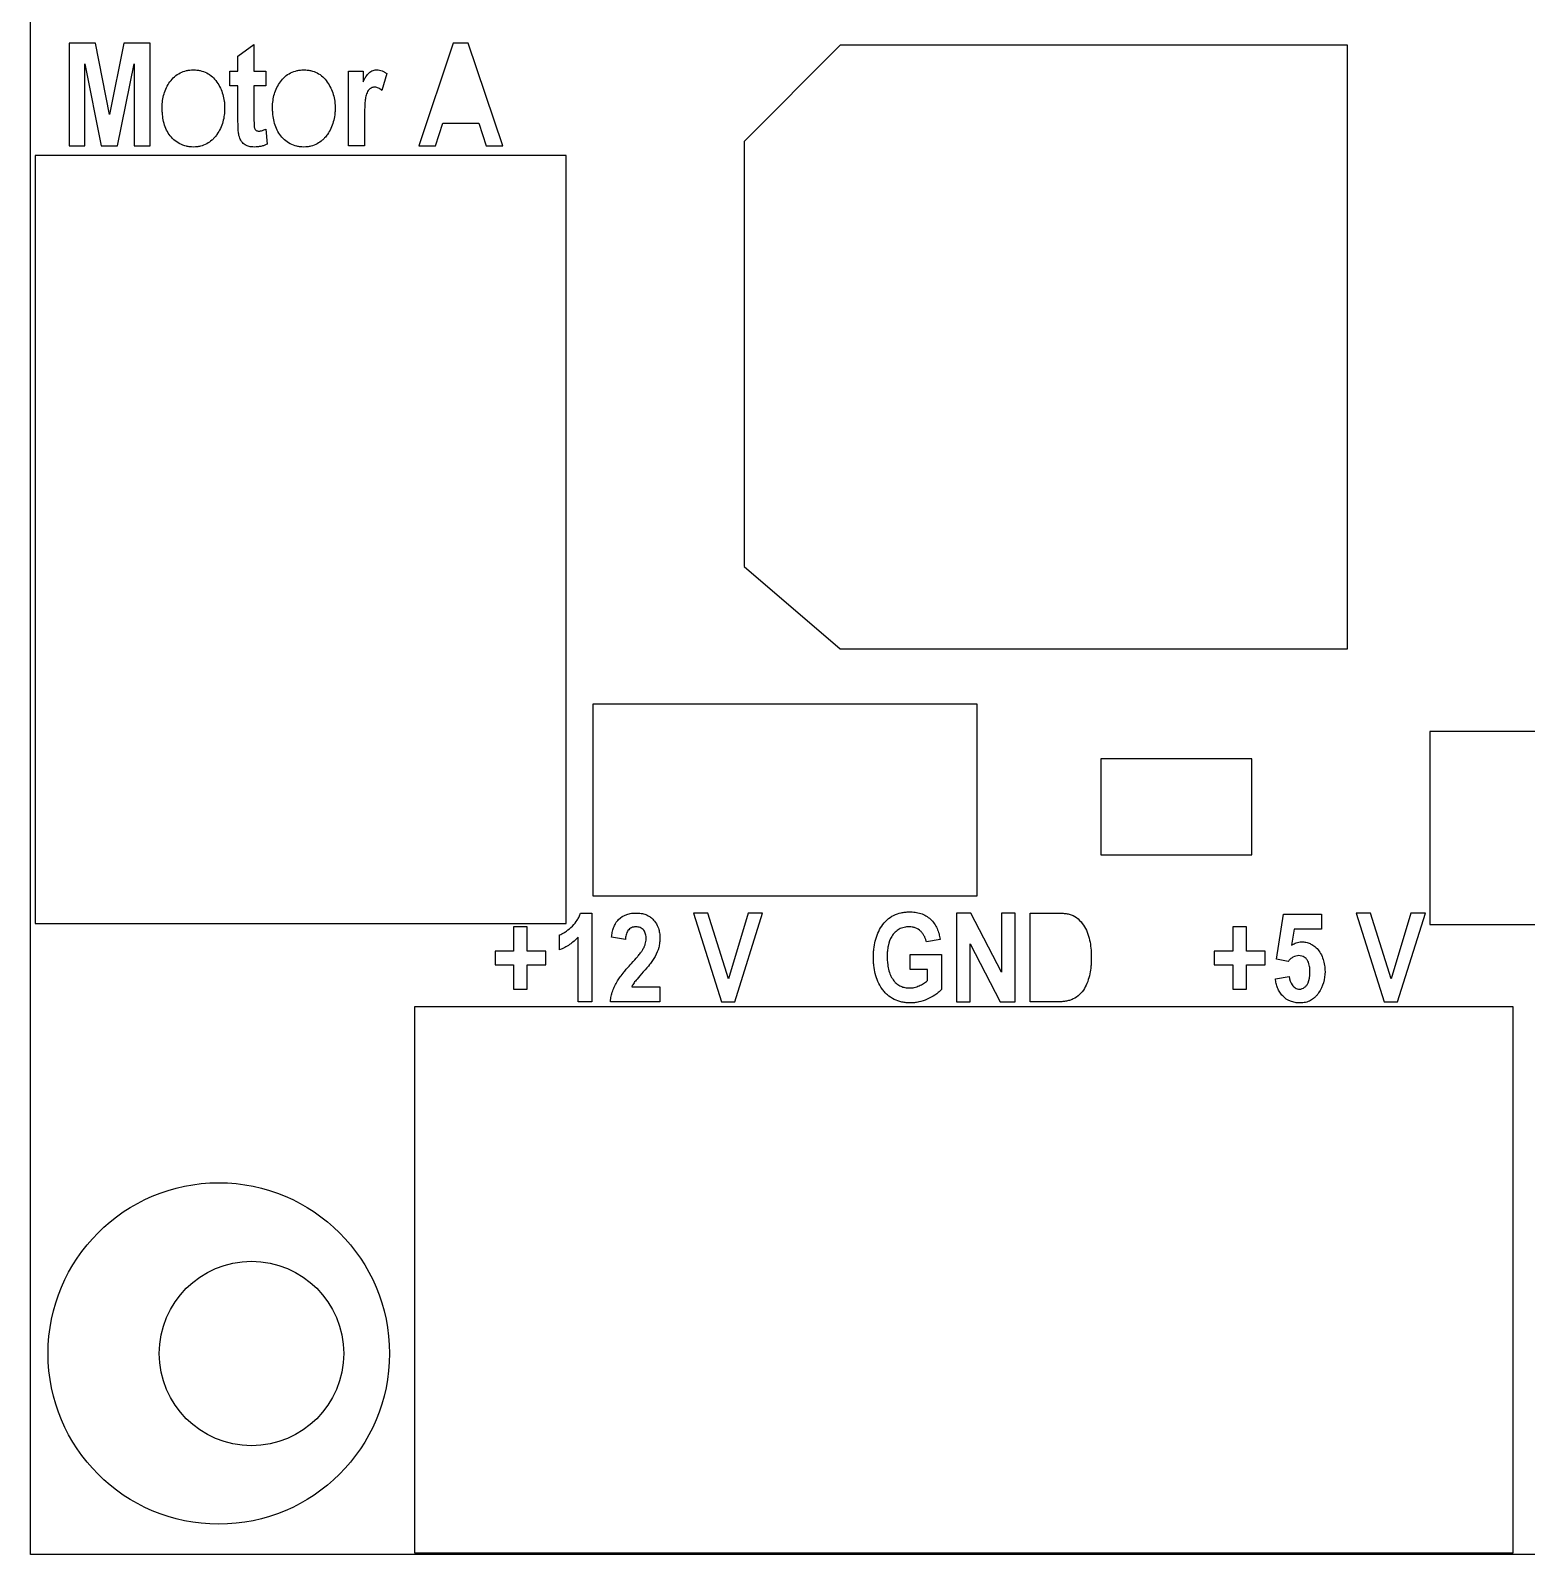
# Model space of a CAD drawing. Header units: millimetres. Extents: x -165 to 165, y -165 to 165.
# Drawn here: x -58.63 to -36.73, y -104.84 to -82.53 of the extents above; entities that cross this region are included whole.
import ezdxf

# ---------------------------------------------------------------- set-up
doc = ezdxf.new("R2010")
doc.units = ezdxf.units.MM
doc.layers.get('0').update_dxf_attribs({"linetype": 'CONTINUOUS'})

msp = doc.modelspace()

# ---------------------------------------------------------------- linework, layer by layer
for p, q in [((-55.594, -82.903), (-55.36, -82.732)), ((-55.36, -82.732), (-55.36, -83.122)), ((-55.594, -83.122), (-55.594, -82.903)), ((-55.711, -83.336), (-55.711, -83.122)), ((-55.711, -83.122), (-55.594, -83.122)), ((-55.36, -83.122), (-55.185, -83.122)), ((-55.185, -83.122), (-55.185, -83.336)), ((-53.977, -84.213), (-53.977, -83.122)), ((-53.977, -83.122), (-53.763, -83.122)), ((-53.763, -83.122), (-53.763, -83.277)), ((-53.412, -83.157), (-53.486, -83.403)), ((-55.594, -83.336), (-55.711, -83.336)), ((-55.594, -83.818), (-55.594, -83.336)), ((-55.185, -83.336), (-55.36, -83.336)), ((-55.36, -83.336), (-55.36, -83.787)), ((-53.743, -83.876), (-53.743, -84.213)), ((-55.186, -83.971), (-55.165, -84.189)), ((-53.743, -84.213), (-53.977, -84.213)), ((-50.578, -95.45), (-50.411, -95.45)), ((-50.411, -95.45), (-50.411, -96.75)), ((-43.994, -96.75), (-43.994, -95.45)), ((-43.994, -95.45), (-43.601, -95.45)), ((-40.386, -96.125), (-40.285, -95.467)), ((-40.285, -95.467), (-39.728, -95.467)), ((-39.728, -95.467), (-39.728, -95.686)), ((-40.131, -95.686), (-40.167, -95.921)), ((-39.728, -95.686), (-40.131, -95.686)), ((-50.884, -95.99), (-50.884, -95.77)), ((-50.614, -96.75), (-50.614, -95.804)), ((-49.922, -95.838), (-50.124, -95.804)), ((-45.311, -95.838), (-45.514, -95.872)), ((-45.75, -96.277), (-45.75, -96.057)), ((-45.75, -96.057), (-45.294, -96.057)), ((-45.294, -96.057), (-45.294, -96.568)), ((-40.218, -96.159), (-40.386, -96.125)), ((-45.497, -96.277), (-45.75, -96.277)), ((-45.497, -96.438), (-45.497, -96.277)), ((-40.403, -96.412), (-40.201, -96.378)), ((-49.829, -96.53), (-49.415, -96.53)), ((-49.415, -96.53), (-49.415, -96.75)), ((-50.411, -96.75), (-50.614, -96.75)), ((-49.415, -96.75), (-50.141, -96.75)), ((-43.589, -96.75), (-43.994, -96.75))]:
    msp.add_line(p, q)
for points in [[(-15.632, -104.844), (-58.632, -104.844), (-58.632, -61.844), (-15.632, -61.844)], [(-58.068, -84.213), (-57.834, -84.213), (-57.834, -83.013), (-57.595, -84.213), (-57.357, -84.213), (-57.113, -83.013), (-57.113, -84.213), (-56.88, -84.213), (-56.88, -82.713), (-57.263, -82.713), (-57.474, -83.756), (-57.681, -82.713), (-58.068, -82.713)], [(-51.717, -84.213), (-52.221, -82.713), (-52.441, -82.713), (-52.945, -84.213), (-52.7, -84.213), (-52.593, -83.882), (-52.068, -83.882), (-51.961, -84.213)], [(-39.346, -82.741), (-46.775, -82.741), (-48.182, -84.149), (-48.182, -90.373), (-46.775, -91.582), (-39.346, -91.582)], [(-58.565, -95.602), (-50.79, -95.602), (-50.79, -84.357), (-58.565, -84.357)], [(-50.396, -95.196), (-44.77, -95.196), (-44.77, -92.392), (-50.396, -92.392)], [(-38.141, -95.618), (-36.129, -95.618), (-36.129, -92.792), (-38.141, -92.792)], [(-42.958, -94.597), (-40.751, -94.597), (-40.751, -93.193), (-42.958, -93.193)], [(-48.514, -96.75), (-48.318, -96.75), (-47.912, -95.45), (-48.123, -95.45), (-48.41, -96.412), (-48.715, -95.45), (-48.925, -95.45)], [(-45.075, -96.75), (-44.872, -96.75), (-44.872, -95.902), (-44.433, -96.75), (-44.214, -96.75), (-44.214, -95.45), (-44.416, -95.45), (-44.416, -96.318), (-44.863, -95.45), (-45.075, -95.45)], [(-38.614, -96.75), (-38.208, -95.45), (-38.419, -95.45), (-38.707, -96.412), (-39.011, -95.45), (-39.221, -95.45), (-38.81, -96.75)], [(-51.559, -96.564), (-51.357, -96.564), (-51.357, -96.209), (-51.086, -96.209), (-51.086, -96.007), (-51.357, -96.007), (-51.357, -95.652), (-51.559, -95.652), (-51.559, -96.007), (-51.829, -96.007), (-51.829, -96.209), (-51.559, -96.209)], [(-40.825, -96.564), (-40.825, -96.209), (-40.555, -96.209), (-40.555, -96.007), (-40.825, -96.007), (-40.825, -95.652), (-41.028, -95.652), (-41.028, -96.007), (-41.298, -96.007), (-41.298, -96.209), (-41.028, -96.209), (-41.028, -96.564)], [(-36.924, -104.818), (-36.924, -96.821), (-53.007, -96.821), (-53.007, -104.818)]]:
    msp.add_lwpolyline(points, close=True)
for centre, radius in [((-55.875, -101.9), 2.5), ((-55.396, -101.9), 1.35)]:
    msp.add_circle(centre, radius)
for points, knots in [([(-56.704, -83.652), (-56.704, -83.63), (-56.703, -83.613), (-56.702, -83.602), (-56.701, -83.585), (-56.7, -83.568), (-56.698, -83.553), (-56.693, -83.52), (-56.686, -83.487), (-56.677, -83.455), (-56.668, -83.424), (-56.656, -83.393), (-56.641, -83.362), (-56.626, -83.331), (-56.609, -83.302), (-56.59, -83.276), (-56.569, -83.248), (-56.547, -83.224), (-56.523, -83.202), (-56.498, -83.181), (-56.47, -83.162), (-56.44, -83.147), (-56.41, -83.132), (-56.379, -83.121), (-56.346, -83.113), (-56.33, -83.109), (-56.314, -83.107), (-56.297, -83.105), (-56.286, -83.104), (-56.269, -83.103), (-56.247, -83.103)], [0, 0, 0, 0, 0.0625, 0.0625, 0.0625, 0.125, 0.125, 0.125, 0.25, 0.25, 0.25, 0.375, 0.375, 0.375, 0.5, 0.5, 0.5, 0.625, 0.625, 0.625, 0.75, 0.75, 0.75, 0.875, 0.875, 0.875, 0.9375, 0.9375, 0.9375, 1, 1, 1, 1]), ([(-56.247, -83.103), (-56.225, -83.103), (-56.208, -83.104), (-56.197, -83.105), (-56.18, -83.107), (-56.163, -83.109), (-56.147, -83.113), (-56.112, -83.12), (-56.081, -83.131), (-56.052, -83.146), (-56.022, -83.162), (-55.994, -83.181), (-55.969, -83.204), (-55.946, -83.225), (-55.924, -83.251), (-55.903, -83.281), (-55.884, -83.308), (-55.867, -83.337), (-55.852, -83.368), (-55.837, -83.4), (-55.825, -83.431), (-55.816, -83.462), (-55.807, -83.493), (-55.8, -83.526), (-55.795, -83.561), (-55.793, -83.578), (-55.791, -83.594), (-55.79, -83.611), (-55.79, -83.622), (-55.789, -83.639), (-55.789, -83.661)], [0, 0, 0, 0, 0.0625, 0.0625, 0.0625, 0.125, 0.125, 0.125, 0.25, 0.25, 0.25, 0.375, 0.375, 0.375, 0.5, 0.5, 0.5, 0.625, 0.625, 0.625, 0.75, 0.75, 0.75, 0.875, 0.875, 0.875, 0.9375, 0.9375, 0.9375, 1, 1, 1, 1]), ([(-55.087, -83.652), (-55.087, -83.63), (-55.086, -83.613), (-55.086, -83.602), (-55.085, -83.585), (-55.083, -83.568), (-55.081, -83.553), (-55.076, -83.52), (-55.069, -83.487), (-55.06, -83.455), (-55.051, -83.424), (-55.039, -83.393), (-55.024, -83.362), (-55.009, -83.331), (-54.992, -83.302), (-54.973, -83.276), (-54.952, -83.248), (-54.93, -83.224), (-54.906, -83.202), (-54.881, -83.181), (-54.854, -83.162), (-54.823, -83.147), (-54.793, -83.132), (-54.762, -83.121), (-54.729, -83.113), (-54.713, -83.109), (-54.697, -83.107), (-54.68, -83.105), (-54.669, -83.104), (-54.652, -83.103), (-54.63, -83.103)], [0, 0, 0, 0, 0.0625, 0.0625, 0.0625, 0.125, 0.125, 0.125, 0.25, 0.25, 0.25, 0.375, 0.375, 0.375, 0.5, 0.5, 0.5, 0.625, 0.625, 0.625, 0.75, 0.75, 0.75, 0.875, 0.875, 0.875, 0.9375, 0.9375, 0.9375, 1, 1, 1, 1]), ([(-54.63, -83.103), (-54.608, -83.103), (-54.591, -83.104), (-54.58, -83.105), (-54.563, -83.107), (-54.546, -83.109), (-54.53, -83.113), (-54.496, -83.12), (-54.464, -83.131), (-54.435, -83.146), (-54.405, -83.162), (-54.377, -83.181), (-54.352, -83.204), (-54.329, -83.225), (-54.307, -83.251), (-54.286, -83.281), (-54.267, -83.308), (-54.25, -83.337), (-54.235, -83.368), (-54.22, -83.4), (-54.208, -83.431), (-54.199, -83.462), (-54.19, -83.493), (-54.183, -83.526), (-54.178, -83.561), (-54.176, -83.578), (-54.174, -83.594), (-54.173, -83.611), (-54.173, -83.622), (-54.172, -83.639), (-54.172, -83.661)], [0, 0, 0, 0, 0.0625, 0.0625, 0.0625, 0.125, 0.125, 0.125, 0.25, 0.25, 0.25, 0.375, 0.375, 0.375, 0.5, 0.5, 0.5, 0.625, 0.625, 0.625, 0.75, 0.75, 0.75, 0.875, 0.875, 0.875, 0.9375, 0.9375, 0.9375, 1, 1, 1, 1]), ([(-53.763, -83.277), (-53.748, -83.248), (-53.736, -83.228), (-53.729, -83.215), (-53.724, -83.208), (-53.718, -83.198), (-53.709, -83.186), (-53.702, -83.175), (-53.695, -83.166), (-53.688, -83.158), (-53.679, -83.148), (-53.67, -83.14), (-53.662, -83.134), (-53.653, -83.127), (-53.643, -83.121), (-53.632, -83.116), (-53.621, -83.112), (-53.61, -83.108), (-53.598, -83.106), (-53.59, -83.104), (-53.579, -83.103), (-53.563, -83.103)], [0, 0, 0, 0, 0.25, 0.25, 0.25, 0.375, 0.375, 0.375, 0.5, 0.5, 0.5, 0.625, 0.625, 0.625, 0.75, 0.75, 0.75, 0.875, 0.875, 0.875, 1, 1, 1, 1]), ([(-53.563, -83.103), (-53.545, -83.103), (-53.532, -83.105), (-53.523, -83.106), (-53.51, -83.108), (-53.497, -83.112), (-53.483, -83.117), (-53.47, -83.122), (-53.458, -83.128), (-53.446, -83.135), (-53.438, -83.139), (-53.427, -83.147), (-53.412, -83.157)], [0, 0, 0, 0, 0.25, 0.25, 0.25, 0.5, 0.5, 0.5, 0.75, 0.75, 0.75, 1, 1, 1, 1]), ([(-53.593, -83.356), (-53.601, -83.356), (-53.607, -83.357), (-53.611, -83.357), (-53.617, -83.358), (-53.623, -83.359), (-53.629, -83.362), (-53.641, -83.366), (-53.651, -83.372), (-53.661, -83.379), (-53.679, -83.393), (-53.694, -83.413), (-53.704, -83.438), (-53.713, -83.459), (-53.72, -83.482), (-53.725, -83.509), (-53.728, -83.529), (-53.732, -83.553), (-53.734, -83.582), (-53.738, -83.619), (-53.74, -83.668), (-53.742, -83.729), (-53.742, -83.758), (-53.743, -83.807), (-53.743, -83.876)], [0, 0, 0, 0, 0.03125, 0.03125, 0.03125, 0.0625, 0.0625, 0.0625, 0.125, 0.125, 0.125, 0.25, 0.25, 0.25, 0.375, 0.375, 0.375, 0.5, 0.5, 0.5, 0.75, 0.75, 0.75, 1, 1, 1, 1]), ([(-53.486, -83.403), (-53.496, -83.395), (-53.504, -83.389), (-53.51, -83.385), (-53.518, -83.379), (-53.526, -83.375), (-53.535, -83.37), (-53.546, -83.365), (-53.555, -83.362), (-53.563, -83.36), (-53.57, -83.358), (-53.58, -83.357), (-53.593, -83.356)], [0, 0, 0, 0, 0.25, 0.25, 0.25, 0.5, 0.5, 0.5, 0.75, 0.75, 0.75, 1, 1, 1, 1]), ([(-56.246, -84.232), (-56.269, -84.232), (-56.286, -84.231), (-56.298, -84.23), (-56.315, -84.228), (-56.332, -84.225), (-56.349, -84.221), (-56.383, -84.213), (-56.416, -84.201), (-56.446, -84.185), (-56.477, -84.169), (-56.505, -84.149), (-56.531, -84.125), (-56.558, -84.101), (-56.581, -84.075), (-56.6, -84.048), (-56.638, -83.995), (-56.665, -83.932), (-56.683, -83.859), (-56.69, -83.827), (-56.696, -83.793), (-56.699, -83.756), (-56.701, -83.739), (-56.702, -83.722), (-56.703, -83.704), (-56.703, -83.693), (-56.704, -83.675), (-56.704, -83.652)], [0, 0, 0, 0, 0.0625, 0.0625, 0.0625, 0.125, 0.125, 0.125, 0.25, 0.25, 0.25, 0.375, 0.375, 0.375, 0.5, 0.5, 0.5, 0.75, 0.75, 0.75, 0.875, 0.875, 0.875, 0.9375, 0.9375, 0.9375, 1, 1, 1, 1]), ([(-55.789, -83.661), (-55.789, -83.684), (-55.789, -83.701), (-55.79, -83.712), (-55.791, -83.729), (-55.793, -83.745), (-55.795, -83.763), (-55.799, -83.797), (-55.806, -83.83), (-55.815, -83.863), (-55.835, -83.931), (-55.863, -83.993), (-55.901, -84.047), (-55.913, -84.064), (-55.926, -84.082), (-55.942, -84.099), (-55.953, -84.111), (-55.965, -84.122), (-55.978, -84.134), (-56, -84.153), (-56.024, -84.169), (-56.05, -84.183), (-56.08, -84.199), (-56.112, -84.212), (-56.145, -84.22), (-56.162, -84.224), (-56.178, -84.228), (-56.195, -84.229), (-56.206, -84.23), (-56.223, -84.232), (-56.246, -84.232)], [0, 0, 0, 0, 0.0625, 0.0625, 0.0625, 0.125, 0.125, 0.125, 0.25, 0.25, 0.25, 0.5, 0.5, 0.5, 0.581633, 0.581633, 0.581633, 0.642857, 0.642857, 0.642857, 0.75, 0.75, 0.75, 0.875, 0.875, 0.875, 0.9375, 0.9375, 0.9375, 1, 1, 1, 1]), ([(-54.629, -84.232), (-54.652, -84.232), (-54.669, -84.231), (-54.681, -84.23), (-54.698, -84.228), (-54.715, -84.225), (-54.732, -84.221), (-54.766, -84.213), (-54.799, -84.201), (-54.829, -84.185), (-54.86, -84.169), (-54.888, -84.149), (-54.914, -84.125), (-54.941, -84.101), (-54.964, -84.075), (-54.983, -84.048), (-55.021, -83.995), (-55.048, -83.932), (-55.066, -83.859), (-55.073, -83.827), (-55.079, -83.793), (-55.082, -83.756), (-55.084, -83.739), (-55.085, -83.722), (-55.086, -83.704), (-55.087, -83.693), (-55.087, -83.675), (-55.087, -83.652)], [0, 0, 0, 0, 0.0625, 0.0625, 0.0625, 0.125, 0.125, 0.125, 0.25, 0.25, 0.25, 0.375, 0.375, 0.375, 0.5, 0.5, 0.5, 0.75, 0.75, 0.75, 0.875, 0.875, 0.875, 0.9375, 0.9375, 0.9375, 1, 1, 1, 1]), ([(-54.172, -83.661), (-54.172, -83.684), (-54.173, -83.701), (-54.173, -83.712), (-54.174, -83.729), (-54.176, -83.745), (-54.178, -83.763), (-54.182, -83.797), (-54.189, -83.83), (-54.198, -83.863), (-54.218, -83.931), (-54.246, -83.993), (-54.284, -84.047), (-54.296, -84.064), (-54.31, -84.082), (-54.325, -84.099), (-54.336, -84.111), (-54.348, -84.122), (-54.361, -84.134), (-54.383, -84.153), (-54.407, -84.169), (-54.433, -84.183), (-54.463, -84.199), (-54.495, -84.212), (-54.528, -84.22), (-54.545, -84.224), (-54.561, -84.228), (-54.578, -84.229), (-54.589, -84.23), (-54.606, -84.232), (-54.629, -84.232)], [0, 0, 0, 0, 0.0625, 0.0625, 0.0625, 0.125, 0.125, 0.125, 0.25, 0.25, 0.25, 0.5, 0.5, 0.5, 0.581633, 0.581633, 0.581633, 0.642857, 0.642857, 0.642857, 0.75, 0.75, 0.75, 0.875, 0.875, 0.875, 0.9375, 0.9375, 0.9375, 1, 1, 1, 1]), ([(-55.579, -84.063), (-55.582, -84.049), (-55.584, -84.038), (-55.585, -84.028), (-55.586, -84.019), (-55.588, -84.008), (-55.589, -83.993), (-55.59, -83.978), (-55.591, -83.961), (-55.592, -83.941), (-55.593, -83.916), (-55.593, -83.892), (-55.594, -83.87), (-55.594, -83.859), (-55.594, -83.842), (-55.594, -83.818)], [0, 0, 0, 0, 0.142857, 0.142857, 0.142857, 0.285714, 0.285714, 0.285714, 0.5, 0.5, 0.5, 0.785714, 0.785714, 0.785714, 1, 1, 1, 1]), ([(-55.36, -83.787), (-55.36, -83.811), (-55.36, -83.839), (-55.359, -83.872), (-55.358, -83.899), (-55.358, -83.918), (-55.356, -83.929), (-55.356, -83.935), (-55.355, -83.94), (-55.355, -83.943), (-55.355, -83.947), (-55.354, -83.951), (-55.352, -83.957)], [0, 0, 0, 0, 0.5, 0.5, 0.5, 0.833333, 0.833333, 0.833333, 0.916667, 0.916667, 0.916667, 1, 1, 1, 1]), ([(-55.356, -84.232), (-55.373, -84.232), (-55.386, -84.231), (-55.394, -84.23), (-55.407, -84.229), (-55.419, -84.227), (-55.432, -84.223), (-55.45, -84.219), (-55.466, -84.213), (-55.48, -84.205), (-55.487, -84.201), (-55.494, -84.197), (-55.501, -84.191), (-55.521, -84.176), (-55.538, -84.157), (-55.552, -84.134), (-55.558, -84.123), (-55.564, -84.111), (-55.568, -84.1), (-55.571, -84.092), (-55.575, -84.079), (-55.579, -84.063)], [0, 0, 0, 0, 0.125, 0.125, 0.125, 0.25, 0.25, 0.25, 0.416667, 0.416667, 0.416667, 0.5, 0.5, 0.5, 0.75, 0.75, 0.75, 0.875, 0.875, 0.875, 1, 1, 1, 1]), ([(-55.352, -83.957), (-55.348, -83.965), (-55.345, -83.971), (-55.343, -83.975), (-55.339, -83.98), (-55.334, -83.985), (-55.328, -83.988), (-55.322, -83.992), (-55.316, -83.995), (-55.309, -83.996), (-55.304, -83.997), (-55.298, -83.998), (-55.289, -83.999)], [0, 0, 0, 0, 0.25, 0.25, 0.25, 0.5, 0.5, 0.5, 0.75, 0.75, 0.75, 1, 1, 1, 1]), ([(-55.289, -83.999), (-55.277, -83.998), (-55.268, -83.997), (-55.262, -83.996), (-55.255, -83.994), (-55.246, -83.992), (-55.236, -83.989), (-55.225, -83.985), (-55.208, -83.979), (-55.186, -83.971)], [0, 0, 0, 0, 0.25, 0.25, 0.25, 0.5, 0.5, 0.5, 1, 1, 1, 1]), ([(-55.165, -84.189), (-55.185, -84.198), (-55.2, -84.205), (-55.211, -84.209), (-55.225, -84.214), (-55.24, -84.218), (-55.258, -84.222), (-55.275, -84.226), (-55.291, -84.228), (-55.307, -84.23), (-55.318, -84.231), (-55.334, -84.232), (-55.356, -84.232)], [0, 0, 0, 0, 0.25, 0.25, 0.25, 0.5, 0.5, 0.5, 0.75, 0.75, 0.75, 1, 1, 1, 1]), ([(-50.884, -95.77), (-50.861, -95.76), (-50.844, -95.752), (-50.832, -95.746), (-50.817, -95.737), (-50.801, -95.727), (-50.784, -95.715), (-50.754, -95.693), (-50.725, -95.669), (-50.697, -95.641), (-50.669, -95.613), (-50.645, -95.584), (-50.625, -95.553), (-50.616, -95.538), (-50.607, -95.521), (-50.598, -95.503), (-50.594, -95.494), (-50.59, -95.485), (-50.587, -95.477), (-50.585, -95.471), (-50.582, -95.462), (-50.578, -95.45)], [0, 0, 0, 0, 0.125, 0.125, 0.125, 0.25, 0.25, 0.25, 0.5, 0.5, 0.5, 0.75, 0.75, 0.75, 0.875, 0.875, 0.875, 0.9375, 0.9375, 0.9375, 1, 1, 1, 1]), ([(-50.124, -95.804), (-50.122, -95.789), (-50.121, -95.777), (-50.12, -95.769), (-50.118, -95.758), (-50.116, -95.746), (-50.113, -95.734), (-50.108, -95.708), (-50.101, -95.685), (-50.094, -95.665), (-50.086, -95.642), (-50.076, -95.621), (-50.064, -95.601), (-50.051, -95.579), (-50.036, -95.56), (-50.021, -95.545), (-49.988, -95.511), (-49.948, -95.487), (-49.901, -95.471), (-49.879, -95.464), (-49.856, -95.458), (-49.832, -95.454), (-49.82, -95.453), (-49.808, -95.452), (-49.796, -95.451), (-49.789, -95.45), (-49.777, -95.45), (-49.761, -95.45)], [0, 0, 0, 0, 0.0625, 0.0625, 0.0625, 0.125, 0.125, 0.125, 0.25, 0.25, 0.25, 0.375, 0.375, 0.375, 0.5, 0.5, 0.5, 0.75, 0.75, 0.75, 0.875, 0.875, 0.875, 0.9375, 0.9375, 0.9375, 1, 1, 1, 1]), ([(-49.761, -95.45), (-49.745, -95.45), (-49.733, -95.45), (-49.726, -95.451), (-49.715, -95.451), (-49.703, -95.453), (-49.691, -95.455), (-49.665, -95.459), (-49.642, -95.465), (-49.623, -95.472), (-49.609, -95.477), (-49.597, -95.483), (-49.586, -95.489), (-49.575, -95.495), (-49.564, -95.502), (-49.552, -95.511), (-49.536, -95.523), (-49.521, -95.537), (-49.509, -95.552), (-49.488, -95.576), (-49.471, -95.602), (-49.457, -95.63), (-49.45, -95.644), (-49.444, -95.658), (-49.438, -95.673), (-49.431, -95.694), (-49.425, -95.717), (-49.421, -95.741), (-49.419, -95.753), (-49.417, -95.765), (-49.416, -95.776), (-49.416, -95.784), (-49.415, -95.795), (-49.415, -95.811)], [0, 0, 0, 0, 0.0625, 0.0625, 0.0625, 0.125, 0.125, 0.125, 0.25, 0.25, 0.25, 0.321429, 0.321429, 0.321429, 0.392857, 0.392857, 0.392857, 0.5, 0.5, 0.5, 0.666667, 0.666667, 0.666667, 0.75, 0.75, 0.75, 0.875, 0.875, 0.875, 0.9375, 0.9375, 0.9375, 1, 1, 1, 1]), ([(-46.29, -96.098), (-46.29, -96.072), (-46.29, -96.052), (-46.289, -96.038), (-46.288, -96.019), (-46.286, -95.999), (-46.284, -95.979), (-46.28, -95.936), (-46.273, -95.897), (-46.264, -95.861), (-46.244, -95.781), (-46.212, -95.708), (-46.168, -95.643), (-46.145, -95.609), (-46.12, -95.579), (-46.091, -95.552), (-46.06, -95.524), (-46.028, -95.501), (-45.994, -95.484), (-45.958, -95.466), (-45.92, -95.453), (-45.881, -95.445), (-45.863, -95.441), (-45.843, -95.438), (-45.822, -95.436), (-45.807, -95.434), (-45.787, -95.433), (-45.763, -95.433)], [0, 0, 0, 0, 0.0625, 0.0625, 0.0625, 0.125, 0.125, 0.125, 0.25, 0.25, 0.25, 0.5, 0.5, 0.5, 0.625, 0.625, 0.625, 0.75, 0.75, 0.75, 0.875, 0.875, 0.875, 0.9375, 0.9375, 0.9375, 1, 1, 1, 1]), ([(-45.763, -95.433), (-45.744, -95.433), (-45.73, -95.434), (-45.721, -95.434), (-45.707, -95.435), (-45.693, -95.436), (-45.679, -95.438), (-45.65, -95.442), (-45.623, -95.448), (-45.597, -95.457), (-45.543, -95.474), (-45.495, -95.502), (-45.453, -95.54), (-45.433, -95.559), (-45.415, -95.58), (-45.398, -95.604), (-45.382, -95.628), (-45.368, -95.652), (-45.357, -95.677), (-45.346, -95.703), (-45.336, -95.729), (-45.329, -95.756), (-45.323, -95.775), (-45.317, -95.803), (-45.311, -95.838)], [0, 0, 0, 0, 0.0625, 0.0625, 0.0625, 0.125, 0.125, 0.125, 0.25, 0.25, 0.25, 0.5, 0.5, 0.5, 0.625, 0.625, 0.625, 0.75, 0.75, 0.75, 0.875, 0.875, 0.875, 1, 1, 1, 1]), ([(-43.601, -95.45), (-43.576, -95.45), (-43.556, -95.45), (-43.541, -95.451), (-43.521, -95.452), (-43.501, -95.454), (-43.482, -95.456), (-43.462, -95.459), (-43.443, -95.462), (-43.423, -95.467), (-43.411, -95.47), (-43.402, -95.473), (-43.394, -95.476), (-43.386, -95.479), (-43.376, -95.483), (-43.367, -95.487), (-43.332, -95.504), (-43.3, -95.527), (-43.27, -95.557), (-43.242, -95.585), (-43.218, -95.617), (-43.198, -95.651), (-43.179, -95.682), (-43.163, -95.718), (-43.149, -95.76), (-43.136, -95.796), (-43.126, -95.834), (-43.118, -95.875), (-43.111, -95.914), (-43.106, -95.953), (-43.103, -95.994), (-43.101, -96.023), (-43.1, -96.05), (-43.1, -96.073), (-43.1, -96.082), (-43.099, -96.095), (-43.099, -96.113)], [0, 0, 0, 0, 0.0625, 0.0625, 0.0625, 0.125, 0.125, 0.125, 0.1875, 0.1875, 0.1875, 0.21875, 0.21875, 0.21875, 0.25, 0.25, 0.25, 0.375, 0.375, 0.375, 0.5, 0.5, 0.5, 0.625, 0.625, 0.625, 0.75, 0.75, 0.75, 0.875, 0.875, 0.875, 0.958333, 0.958333, 0.958333, 1, 1, 1, 1]), ([(-49.765, -95.652), (-49.781, -95.653), (-49.792, -95.654), (-49.799, -95.655), (-49.811, -95.657), (-49.822, -95.66), (-49.832, -95.665), (-49.853, -95.674), (-49.87, -95.689), (-49.884, -95.708), (-49.896, -95.725), (-49.905, -95.746), (-49.911, -95.77), (-49.914, -95.781), (-49.916, -95.792), (-49.918, -95.804), (-49.919, -95.812), (-49.92, -95.823), (-49.922, -95.838)], [0, 0, 0, 0, 0.125, 0.125, 0.125, 0.25, 0.25, 0.25, 0.5, 0.5, 0.5, 0.75, 0.75, 0.75, 0.875, 0.875, 0.875, 1, 1, 1, 1]), ([(-49.618, -95.824), (-49.618, -95.81), (-49.619, -95.799), (-49.619, -95.792), (-49.62, -95.781), (-49.622, -95.77), (-49.625, -95.76), (-49.63, -95.738), (-49.64, -95.719), (-49.652, -95.703), (-49.666, -95.686), (-49.683, -95.673), (-49.703, -95.664), (-49.713, -95.66), (-49.723, -95.657), (-49.733, -95.655), (-49.74, -95.654), (-49.751, -95.653), (-49.765, -95.652)], [0, 0, 0, 0, 0.125, 0.125, 0.125, 0.25, 0.25, 0.25, 0.5, 0.5, 0.5, 0.75, 0.75, 0.75, 0.875, 0.875, 0.875, 1, 1, 1, 1]), ([(-45.765, -95.652), (-45.782, -95.653), (-45.795, -95.653), (-45.803, -95.654), (-45.816, -95.655), (-45.828, -95.657), (-45.841, -95.66), (-45.867, -95.667), (-45.891, -95.675), (-45.912, -95.687), (-45.934, -95.699), (-45.954, -95.714), (-45.973, -95.732), (-45.992, -95.75), (-46.008, -95.769), (-46.021, -95.791), (-46.046, -95.829), (-46.063, -95.877), (-46.074, -95.933), (-46.079, -95.957), (-46.083, -95.982), (-46.085, -96.009), (-46.086, -96.027), (-46.087, -96.052), (-46.088, -96.085)], [0, 0, 0, 0, 0.0625, 0.0625, 0.0625, 0.125, 0.125, 0.125, 0.25, 0.25, 0.25, 0.375, 0.375, 0.375, 0.5, 0.5, 0.5, 0.75, 0.75, 0.75, 0.875, 0.875, 0.875, 1, 1, 1, 1]), ([(-45.514, -95.872), (-45.518, -95.853), (-45.523, -95.838), (-45.526, -95.828), (-45.531, -95.815), (-45.537, -95.801), (-45.544, -95.787), (-45.551, -95.773), (-45.559, -95.76), (-45.569, -95.748), (-45.578, -95.735), (-45.589, -95.724), (-45.599, -95.714), (-45.622, -95.694), (-45.648, -95.678), (-45.676, -95.667), (-45.689, -95.662), (-45.704, -95.659), (-45.72, -95.656), (-45.732, -95.654), (-45.747, -95.653), (-45.765, -95.652)], [0, 0, 0, 0, 0.125, 0.125, 0.125, 0.25, 0.25, 0.25, 0.375, 0.375, 0.375, 0.5, 0.5, 0.5, 0.75, 0.75, 0.75, 0.875, 0.875, 0.875, 1, 1, 1, 1]), ([(-50.614, -95.804), (-50.626, -95.818), (-50.636, -95.827), (-50.643, -95.834), (-50.652, -95.843), (-50.662, -95.853), (-50.673, -95.862), (-50.693, -95.88), (-50.715, -95.897), (-50.738, -95.913), (-50.761, -95.929), (-50.785, -95.943), (-50.809, -95.956), (-50.821, -95.962), (-50.834, -95.968), (-50.846, -95.974), (-50.854, -95.978), (-50.867, -95.983), (-50.884, -95.99)], [0, 0, 0, 0, 0.125, 0.125, 0.125, 0.25, 0.25, 0.25, 0.5, 0.5, 0.5, 0.75, 0.75, 0.75, 0.875, 0.875, 0.875, 1, 1, 1, 1]), ([(-49.665, -95.983), (-49.656, -95.966), (-49.649, -95.954), (-49.645, -95.946), (-49.64, -95.933), (-49.635, -95.92), (-49.63, -95.906), (-49.626, -95.892), (-49.623, -95.878), (-49.621, -95.866), (-49.619, -95.857), (-49.618, -95.843), (-49.618, -95.824)], [0, 0, 0, 0, 0.25, 0.25, 0.25, 0.5, 0.5, 0.5, 0.75, 0.75, 0.75, 1, 1, 1, 1]), ([(-49.415, -95.811), (-49.415, -95.827), (-49.416, -95.839), (-49.416, -95.847), (-49.417, -95.858), (-49.418, -95.87), (-49.42, -95.883), (-49.423, -95.908), (-49.427, -95.931), (-49.433, -95.953), (-49.445, -95.998), (-49.463, -96.042), (-49.487, -96.086), (-49.499, -96.108), (-49.511, -96.128), (-49.524, -96.147), (-49.535, -96.163), (-49.549, -96.183), (-49.566, -96.204), (-49.588, -96.233), (-49.619, -96.269), (-49.659, -96.313)], [0, 0, 0, 0, 0.0625, 0.0625, 0.0625, 0.125, 0.125, 0.125, 0.25, 0.25, 0.25, 0.5, 0.5, 0.5, 0.625, 0.625, 0.625, 0.75, 0.75, 0.75, 1, 1, 1, 1]), ([(-40.167, -95.921), (-40.142, -95.905), (-40.119, -95.893), (-40.097, -95.885), (-40.073, -95.876), (-40.047, -95.872), (-40.02, -95.872)], [0, 0, 0, 0, 0.5, 0.5, 0.5, 1, 1, 1, 1]), ([(-40.02, -95.872), (-39.999, -95.872), (-39.978, -95.874), (-39.957, -95.878), (-39.934, -95.882), (-39.914, -95.889), (-39.896, -95.897), (-39.878, -95.905), (-39.86, -95.916), (-39.841, -95.929), (-39.824, -95.942), (-39.808, -95.956), (-39.794, -95.971)], [0, 0, 0, 0, 0.25, 0.25, 0.25, 0.5, 0.5, 0.5, 0.75, 0.75, 0.75, 1, 1, 1, 1]), ([(-50.141, -96.75), (-50.137, -96.714), (-50.133, -96.688), (-50.129, -96.669), (-50.124, -96.644), (-50.116, -96.618), (-50.107, -96.591), (-50.098, -96.565), (-50.088, -96.539), (-50.077, -96.515), (-50.066, -96.493), (-50.052, -96.469), (-50.037, -96.444), (-50.014, -96.408), (-49.982, -96.364), (-49.941, -96.313), (-49.915, -96.282), (-49.88, -96.24), (-49.834, -96.19)], [0, 0, 0, 0, 0.125, 0.125, 0.125, 0.25, 0.25, 0.25, 0.375, 0.375, 0.375, 0.5, 0.5, 0.5, 0.75, 0.75, 0.75, 1, 1, 1, 1]), ([(-49.834, -96.19), (-49.797, -96.148), (-49.767, -96.114), (-49.746, -96.089), (-49.736, -96.077), (-49.724, -96.063), (-49.712, -96.048), (-49.705, -96.039), (-49.698, -96.03), (-49.692, -96.022), (-49.682, -96.009), (-49.673, -95.996), (-49.665, -95.983)], [0, 0, 0, 0, 0.5, 0.5, 0.5, 0.7, 0.7, 0.7, 0.82, 0.82, 0.82, 1, 1, 1, 1]), ([(-45.75, -96.767), (-45.776, -96.766), (-45.796, -96.765), (-45.811, -96.764), (-45.831, -96.762), (-45.851, -96.759), (-45.871, -96.754), (-45.912, -96.745), (-45.95, -96.732), (-45.984, -96.715), (-46.021, -96.696), (-46.055, -96.674), (-46.085, -96.648), (-46.099, -96.635), (-46.113, -96.621), (-46.127, -96.605), (-46.141, -96.589), (-46.153, -96.573), (-46.164, -96.557), (-46.186, -96.527), (-46.205, -96.491), (-46.223, -96.452), (-46.239, -96.416), (-46.252, -96.378), (-46.263, -96.337), (-46.272, -96.301), (-46.279, -96.261), (-46.284, -96.218), (-46.286, -96.197), (-46.288, -96.177), (-46.289, -96.158), (-46.289, -96.144), (-46.29, -96.124), (-46.29, -96.098)], [0, 0, 0, 0, 0.0625, 0.0625, 0.0625, 0.125, 0.125, 0.125, 0.25, 0.25, 0.25, 0.375, 0.375, 0.375, 0.4375, 0.4375, 0.4375, 0.5, 0.5, 0.5, 0.625, 0.625, 0.625, 0.75, 0.75, 0.75, 0.875, 0.875, 0.875, 0.9375, 0.9375, 0.9375, 1, 1, 1, 1]), ([(-46.088, -96.085), (-46.087, -96.112), (-46.087, -96.133), (-46.086, -96.147), (-46.085, -96.158), (-46.084, -96.168), (-46.083, -96.179), (-46.08, -96.212), (-46.075, -96.243), (-46.068, -96.272), (-46.06, -96.304), (-46.05, -96.334), (-46.039, -96.361), (-46.032, -96.377), (-46.024, -96.391), (-46.017, -96.403), (-46.011, -96.412), (-46.002, -96.425), (-45.99, -96.442)], [0, 0, 0, 0, 0.166667, 0.166667, 0.166667, 0.25, 0.25, 0.25, 0.5, 0.5, 0.5, 0.75, 0.75, 0.75, 0.875, 0.875, 0.875, 1, 1, 1, 1]), ([(-43.099, -96.113), (-43.1, -96.138), (-43.1, -96.157), (-43.101, -96.17), (-43.101, -96.19), (-43.102, -96.209), (-43.104, -96.227), (-43.108, -96.266), (-43.113, -96.304), (-43.121, -96.341), (-43.129, -96.379), (-43.139, -96.416), (-43.152, -96.451), (-43.167, -96.49), (-43.183, -96.525), (-43.2, -96.555), (-43.22, -96.588), (-43.244, -96.618), (-43.272, -96.644), (-43.3, -96.671), (-43.332, -96.692), (-43.366, -96.708), (-43.383, -96.717), (-43.401, -96.723), (-43.419, -96.729), (-43.436, -96.734), (-43.455, -96.738), (-43.475, -96.741), (-43.494, -96.744), (-43.513, -96.746), (-43.532, -96.748), (-43.545, -96.748), (-43.564, -96.749), (-43.589, -96.75)], [0, 0, 0, 0, 0.0625, 0.0625, 0.0625, 0.125, 0.125, 0.125, 0.25, 0.25, 0.25, 0.375, 0.375, 0.375, 0.5, 0.5, 0.5, 0.625, 0.625, 0.625, 0.75, 0.75, 0.75, 0.8125, 0.8125, 0.8125, 0.875, 0.875, 0.875, 0.9375, 0.9375, 0.9375, 1, 1, 1, 1]), ([(-40.058, -96.074), (-40.089, -96.074), (-40.119, -96.082), (-40.147, -96.098), (-40.161, -96.106), (-40.174, -96.115), (-40.185, -96.125), (-40.195, -96.134), (-40.206, -96.145), (-40.218, -96.159)], [0, 0, 0, 0, 0.5, 0.5, 0.5, 0.75, 0.75, 0.75, 1, 1, 1, 1]), ([(-39.897, -96.312), (-39.897, -96.282), (-39.899, -96.255), (-39.903, -96.231), (-39.905, -96.218), (-39.908, -96.205), (-39.912, -96.192), (-39.917, -96.177), (-39.922, -96.165), (-39.928, -96.155), (-39.931, -96.149), (-39.935, -96.142), (-39.94, -96.136), (-39.945, -96.128), (-39.95, -96.123), (-39.955, -96.118), (-39.963, -96.11), (-39.972, -96.102), (-39.981, -96.096), (-39.992, -96.089), (-40.005, -96.083), (-40.018, -96.08), (-40.032, -96.076), (-40.046, -96.074), (-40.058, -96.074)], [0, 0, 0, 0, 0.25, 0.25, 0.25, 0.375, 0.375, 0.375, 0.5, 0.5, 0.5, 0.571429, 0.571429, 0.571429, 0.642857, 0.642857, 0.642857, 0.75, 0.75, 0.75, 0.875, 0.875, 0.875, 1, 1, 1, 1]), ([(-39.794, -95.971), (-39.754, -96.015), (-39.724, -96.067), (-39.704, -96.128), (-39.695, -96.155), (-39.688, -96.184), (-39.683, -96.216), (-39.679, -96.247), (-39.677, -96.277), (-39.677, -96.307)], [0, 0, 0, 0, 0.5, 0.5, 0.5, 0.75, 0.75, 0.75, 1, 1, 1, 1]), ([(-49.659, -96.313), (-49.696, -96.354), (-49.726, -96.388), (-49.751, -96.417), (-49.769, -96.439), (-49.784, -96.457), (-49.794, -96.471), (-49.801, -96.48), (-49.807, -96.49), (-49.813, -96.5), (-49.817, -96.506), (-49.822, -96.517), (-49.829, -96.53)], [0, 0, 0, 0, 0.5, 0.5, 0.5, 0.75, 0.75, 0.75, 0.875, 0.875, 0.875, 1, 1, 1, 1]), ([(-40.047, -96.767), (-40.069, -96.767), (-40.092, -96.765), (-40.116, -96.761), (-40.14, -96.756), (-40.162, -96.75), (-40.183, -96.742), (-40.226, -96.725), (-40.264, -96.699), (-40.297, -96.664), (-40.313, -96.647), (-40.328, -96.629), (-40.34, -96.609), (-40.351, -96.591), (-40.361, -96.57), (-40.371, -96.547), (-40.379, -96.528), (-40.385, -96.505), (-40.391, -96.481), (-40.397, -96.457), (-40.401, -96.434), (-40.403, -96.412)], [0, 0, 0, 0, 0.125, 0.125, 0.125, 0.25, 0.25, 0.25, 0.5, 0.5, 0.5, 0.625, 0.625, 0.625, 0.75, 0.75, 0.75, 0.875, 0.875, 0.875, 1, 1, 1, 1]), ([(-40.201, -96.378), (-40.196, -96.428), (-40.182, -96.469), (-40.159, -96.501), (-40.146, -96.519), (-40.131, -96.534), (-40.112, -96.545), (-40.093, -96.558), (-40.073, -96.564), (-40.051, -96.564)], [0, 0, 0, 0, 0.5, 0.5, 0.5, 0.75, 0.75, 0.75, 1, 1, 1, 1]), ([(-40.051, -96.564), (-40.023, -96.564), (-39.998, -96.555), (-39.975, -96.537), (-39.965, -96.529), (-39.955, -96.519), (-39.946, -96.507), (-39.938, -96.497), (-39.931, -96.485), (-39.925, -96.472), (-39.906, -96.433), (-39.897, -96.38), (-39.897, -96.312)], [0, 0, 0, 0, 0.25, 0.25, 0.25, 0.375, 0.375, 0.375, 0.5, 0.5, 0.5, 1, 1, 1, 1]), ([(-39.677, -96.307), (-39.678, -96.42), (-39.708, -96.524), (-39.77, -96.618), (-39.779, -96.632), (-39.789, -96.645), (-39.798, -96.656), (-39.807, -96.667), (-39.818, -96.679), (-39.83, -96.689), (-39.848, -96.705), (-39.867, -96.719), (-39.888, -96.73), (-39.912, -96.743), (-39.938, -96.752), (-39.965, -96.758), (-39.989, -96.763), (-40.016, -96.766), (-40.047, -96.767)], [0, 0, 0, 0, 0.5, 0.5, 0.5, 0.571429, 0.571429, 0.571429, 0.642857, 0.642857, 0.642857, 0.75, 0.75, 0.75, 0.875, 0.875, 0.875, 1, 1, 1, 1]), ([(-45.99, -96.442), (-45.981, -96.453), (-45.974, -96.461), (-45.969, -96.466), (-45.962, -96.473), (-45.954, -96.48), (-45.945, -96.488), (-45.927, -96.501), (-45.909, -96.513), (-45.89, -96.522), (-45.871, -96.53), (-45.85, -96.537), (-45.828, -96.541), (-45.817, -96.543), (-45.806, -96.545), (-45.796, -96.546), (-45.789, -96.546), (-45.778, -96.547), (-45.763, -96.547)], [0, 0, 0, 0, 0.125, 0.125, 0.125, 0.25, 0.25, 0.25, 0.5, 0.5, 0.5, 0.75, 0.75, 0.75, 0.875, 0.875, 0.875, 1, 1, 1, 1]), ([(-45.763, -96.547), (-45.747, -96.547), (-45.735, -96.546), (-45.727, -96.545), (-45.716, -96.544), (-45.704, -96.542), (-45.691, -96.539), (-45.667, -96.533), (-45.643, -96.526), (-45.621, -96.516), (-45.598, -96.506), (-45.576, -96.495), (-45.555, -96.482), (-45.545, -96.476), (-45.535, -96.469), (-45.525, -96.462), (-45.519, -96.457), (-45.509, -96.449), (-45.497, -96.438)], [0, 0, 0, 0, 0.125, 0.125, 0.125, 0.25, 0.25, 0.25, 0.5, 0.5, 0.5, 0.75, 0.75, 0.75, 0.875, 0.875, 0.875, 1, 1, 1, 1]), ([(-45.294, -96.568), (-45.304, -96.579), (-45.311, -96.586), (-45.316, -96.592), (-45.323, -96.599), (-45.331, -96.606), (-45.339, -96.613), (-45.353, -96.625), (-45.371, -96.638), (-45.39, -96.652), (-45.423, -96.674), (-45.461, -96.694), (-45.503, -96.712), (-45.542, -96.73), (-45.583, -96.743), (-45.624, -96.752), (-45.646, -96.757), (-45.667, -96.761), (-45.687, -96.763), (-45.701, -96.764), (-45.722, -96.766), (-45.75, -96.767)], [0, 0, 0, 0, 0.0625, 0.0625, 0.0625, 0.125, 0.125, 0.125, 0.25, 0.25, 0.25, 0.5, 0.5, 0.5, 0.75, 0.75, 0.75, 0.875, 0.875, 0.875, 1, 1, 1, 1])]:
    msp.add_open_spline(points, degree=3, knots=knots)

doc.saveas('drawing.dxf')
